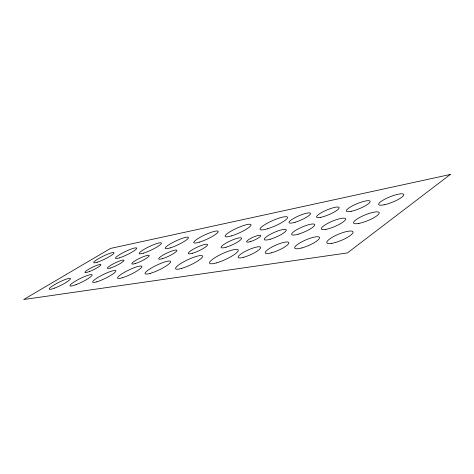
<?xml version="1.0" encoding="UTF-8"?>
<svg xmlns="http://www.w3.org/2000/svg" width="474" height="474" viewBox="0 0 474 474"><rect width="100%" height="100%" fill="white"/><g stroke="black" fill="none" stroke-linecap="round" stroke-linejoin="round"><path stroke-width="0.71" d="M450.3 174.473L347.436 252.92L23.7 299.527L110.495 248.435L450.3 174.473M97.277 262.217A11.293 1.665 -25.9 0 0 113.896 253.294A11.293 1.665 -25.9 0 0 100.441 257.578A11.293 1.665 -25.9 0 0 97.277 262.217M119.472 257.856A11.755 1.813 -25.7 0 0 136.601 248.595A11.755 1.813 -25.7 0 0 122.227 253.134A11.755 1.813 -25.7 0 0 119.472 257.856M54.741 288.05A11.856 1.789 -26.4 0 0 70.484 278.647A11.856 1.789 -26.4 0 0 54.303 284.815A11.856 1.789 -26.4 0 0 54.741 288.05M76.012 284.667A12.342 1.961 -26.3 0 0 92.134 274.896A12.342 1.961 -26.3 0 0 75.005 281.378A12.342 1.961 -26.3 0 0 76.012 284.667M143.687 253.104A12.259 1.985 -25.4 0 0 161.356 243.47A12.259 1.985 -25.4 0 0 145.939 248.299A12.259 1.985 -25.4 0 0 143.687 253.104M96.761 281.829A12.875 2.157 -26.1 0 0 115.674 271.489A12.875 2.157 -26.1 0 0 100.322 276.069A12.875 2.157 -26.1 0 0 96.761 281.829M199.376 242.167A13.456 2.4 -24.8 0 0 218.206 231.703A13.456 2.4 -24.8 0 0 200.283 237.213A13.456 2.4 -24.8 0 0 199.376 242.167M150.335 273.362A14.137 2.637 -25.5 0 0 170.604 262.039A14.137 2.637 -25.5 0 0 152.664 267.277A14.137 2.637 -25.5 0 0 150.335 273.362M122.209 277.805A13.473 2.382 -25.8 0 0 141.785 266.998A13.473 2.382 -25.8 0 0 125.225 271.886A13.473 2.382 -25.8 0 0 122.209 277.805M170.207 247.896A12.822 2.18 -25.1 0 0 188.439 237.865A12.822 2.18 -25.1 0 0 171.849 243.014A12.822 2.18 -25.1 0 0 170.207 247.896M181.572 268.42A14.895 2.939 -25.1 0 0 202.588 256.541A14.895 2.939 -25.1 0 0 183.053 262.175A14.895 2.939 -25.1 0 0 181.572 268.42M231.626 235.839A14.179 2.648 -24.3 0 0 251.066 224.895A14.179 2.648 -24.3 0 0 231.614 230.82A14.179 2.648 -24.3 0 0 231.626 235.839M267.454 228.8A15.008 2.939 -23.8 0 0 287.54 217.347A15.008 2.939 -23.8 0 0 266.323 223.746A15.008 2.939 -23.8 0 0 267.454 228.8M216.482 262.898A15.761 3.288 -24.6 0 0 238.274 250.408A15.761 3.288 -24.6 0 0 216.885 256.493A15.761 3.288 -24.6 0 0 216.482 262.898M295.106 222.247A11.726 2.364 -23.4 0 0 310.553 213.377A11.726 2.364 -23.4 0 0 293.679 218.407A11.726 2.364 -23.4 0 0 295.106 222.247M243.879 257.216A12.312 2.66 -24.2 0 0 260.676 247.511A12.312 2.66 -24.2 0 0 243.63 252.287A12.312 2.66 -24.2 0 0 243.879 257.216M320.785 217.311A12.253 2.542 -22.9 0 0 339.058 208.24A12.253 2.542 -22.9 0 0 323.73 211.422A12.253 2.542 -22.9 0 0 320.785 217.311M271.649 252.766A12.863 2.88 -23.7 0 0 288.867 242.7A12.863 2.88 -23.7 0 0 270.642 247.76A12.863 2.88 -23.7 0 0 271.649 252.766M301.867 247.926A13.473 3.122 -23.2 0 0 319.523 237.474A13.473 3.122 -23.2 0 0 299.977 242.848A13.473 3.122 -23.2 0 0 301.867 247.926M351.151 211.309A12.839 2.731 -22.4 0 0 370.081 201.877A12.839 2.731 -22.4 0 0 353.48 205.331A12.839 2.731 -22.4 0 0 351.151 211.309M384.147 204.786A13.509 2.945 -21.8 0 0 403.771 194.974A13.509 2.945 -21.8 0 0 385.729 198.725A13.509 2.945 -21.8 0 0 384.147 204.786M331.895 243.316A14.173 3.395 -22.6 0 0 352.97 232.734A14.173 3.395 -22.6 0 0 334.934 235.856A14.173 3.395 -22.6 0 0 331.895 243.316M358.854 223.432A13.823 3.164 -22.1 0 0 379.182 213.253A13.823 3.164 -22.1 0 0 361.123 216.713A13.823 3.164 -22.1 0 0 358.854 223.432M325.934 229.363A13.142 2.921 -22.8 0 0 345.505 219.592A13.142 2.921 -22.8 0 0 328.932 222.768A13.142 2.921 -22.8 0 0 325.934 229.363M298.247 234.18A12.543 2.702 -23.3 0 0 314.724 224.587A12.543 2.702 -23.3 0 0 296.611 229.789A12.543 2.702 -23.3 0 0 298.247 234.18M270.216 239.234A12.004 2.506 -23.8 0 0 286.314 229.967A12.004 2.506 -23.8 0 0 269.345 234.879A12.004 2.506 -23.8 0 0 270.216 239.234M89.408 271.543A8.846 1.351 -26.1 0 0 100.897 264.646A8.846 1.351 -26.1 0 0 88.525 269.362A8.846 1.351 -26.1 0 0 89.408 271.543M110.359 268.053A9.213 1.481 -25.9 0 0 123.856 260.724A9.213 1.481 -25.9 0 0 112.753 264.131A9.213 1.481 -25.9 0 0 110.359 268.053M135.185 263.58A9.628 1.629 -25.6 0 0 149.138 255.942A9.628 1.629 -25.6 0 0 137.193 259.562A9.628 1.629 -25.6 0 0 135.185 263.58M162.481 258.656A10.084 1.795 -25.3 0 0 176.909 250.681A10.084 1.795 -25.3 0 0 164.016 254.55A10.084 1.795 -25.3 0 0 162.481 258.656M192.645 253.223A10.606 1.985 -24.9 0 0 207.571 244.874A10.606 1.985 -24.9 0 0 193.588 249.028A10.606 1.985 -24.9 0 0 192.645 253.223M226.139 247.185A11.198 2.204 -24.5 0 0 241.586 238.434A11.198 2.204 -24.5 0 0 226.347 242.907A11.198 2.204 -24.5 0 0 226.139 247.185M250.207 241.657A7.732 1.57 -24.1 0 0 260.759 235.649A7.732 1.57 -24.1 0 0 250.047 238.754A7.732 1.57 -24.1 0 0 250.207 241.657"/></g></svg>
